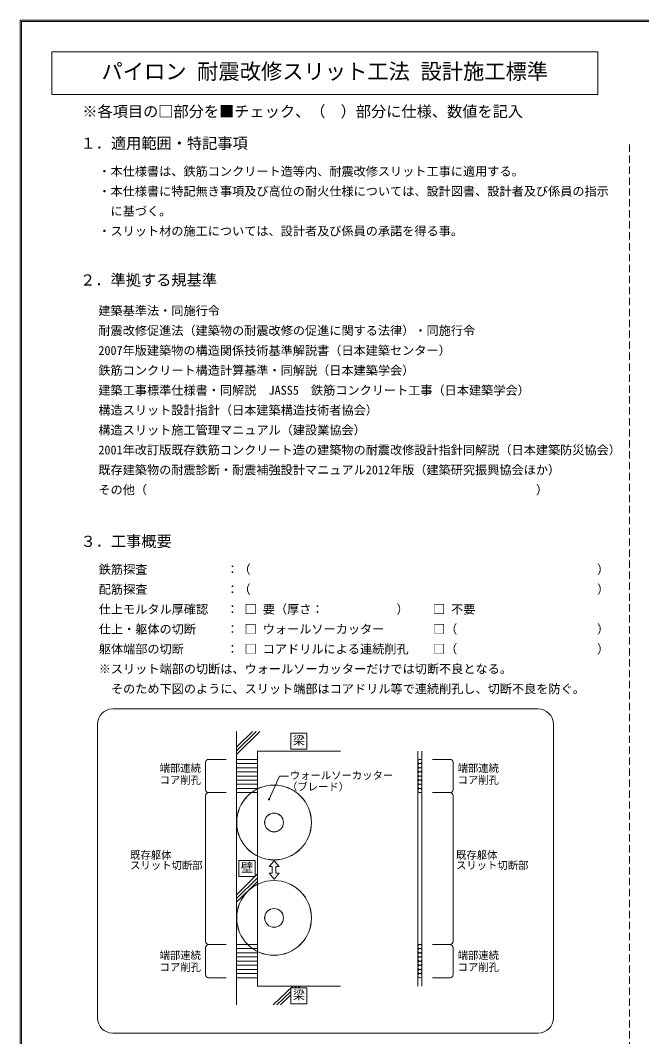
# Model space of a CAD drawing. Units: millimetres on the paper. Extents: x -202 to 198, y -129 to 148.
# Drawn here: x -201.9 to -99.7, y -18.7 to 148.4 of the extents above; entities that cross this region are included whole.
import ezdxf
from ezdxf.enums import TextEntityAlignment as Align

# ---------------------------------------------------------------- set-up
doc = ezdxf.new("R2010")
doc.units = ezdxf.units.MM
doc.header["$PDMODE"] = 32
doc.header["$PDSIZE"] = 0.2
doc.linetypes.add('DASHED1', pattern=[1.8, 1.2, -0.6])
doc.layers.add('1-0_作業なう', color=7, linetype='Continuous', lineweight=9)
doc.styles.add('ＭＳ ゴシック', font='')
doc.styles.get('ＭＳ ゴシック').set_extended_font_data('MS Gothic')

msp = doc.modelspace()

# ---------------------------------------------------------------- linework, layer by layer
at = {"layer": '1-0_作業なう'}
for p, q in [((-201.748, -128.793), (-201.748, 148.207)), ((-201.748, 148.207), (198.252, 148.207)), ((-201.748, 148.207), (198.252, 148.207)), ((-201.748, -128.793), (-201.748, 148.207)), ((-196.748, 136.207), (-196.748, 143.207)), ((-116.748, 35.182), (-186.748, 35.182)), ((-189.248, -15.631), (-189.248, 32.682)), ((-114.248, -15.631), (-114.248, 32.682)), ((-166.357, 28.887), (-163.76, 31.484)), ((-166.357, 28.275), (-163.148, 31.484)), ((-166.357, 27.662), (-162.536, 31.484)), ((-166.357, -13.487), (-166.357, 31.484)), ((-157.423, 31.188), (-157.423, 28.55)), ((-154.786, 31.188), (-157.423, 31.188)), ((-154.786, 28.55), (-154.786, 31.188)), ((-157.423, 28.55), (-154.786, 28.55)), ((-166.357, 26.886), (-162.952, 26.886)), ((-149.257, 28.254), (-162.952, 28.254)), ((-162.952, 28.254), (-162.952, -10.392)), ((-136.551, 28.254), (-136.551, -10.392)), ((-135.867, -10.392), (-135.867, 28.254)), ((-166.357, 26.202), (-162.952, 26.202)), ((-166.357, 25.518), (-162.952, 25.518)), ((-166.357, 24.834), (-162.952, 24.834)), ((-166.357, 24.15), (-162.952, 24.15)), ((-166.357, 23.466), (-162.952, 23.466)), ((-166.357, 22.782), (-162.952, 22.782)), ((-166.357, 22.098), (-162.952, 22.098)), ((-166.357, 21.414), (-162.952, 21.414)), ((-165.973, 10.25), (-165.973, 7.612)), ((-163.336, 10.25), (-165.973, 10.25)), ((-163.336, 7.612), (-163.336, 10.25)), ((-166.357, 4.635), (-163.379, 7.612)), ((-166.357, 4.023), (-162.952, 7.428)), ((-166.357, 3.41), (-162.952, 6.816)), ((-165.973, 7.612), (-163.336, 7.612)), ((-163.336, 7.656), (-162.952, 8.04)), ((-162.952, -3.552), (-166.357, -3.552)), ((-162.952, -4.236), (-166.357, -4.236)), ((-162.952, -4.92), (-166.357, -4.92)), ((-162.952, -5.604), (-166.357, -5.604)), ((-162.952, -6.288), (-166.357, -6.288)), ((-162.952, -6.972), (-166.357, -6.972)), ((-162.952, -7.656), (-166.357, -7.656)), ((-162.952, -8.34), (-166.357, -8.34)), ((-162.952, -9.024), (-166.357, -9.024)), ((-162.952, -10.392), (-149.257, -10.392)), ((-160.361, -13.487), (-157.132, -10.392)), ((-159.749, -13.487), (-157.423, -11.258)), ((-157.423, -10.688), (-157.423, -13.325)), ((-154.786, -10.688), (-157.423, -10.688)), ((-156.828, -10.688), (-156.52, -10.392)), ((-156.216, -10.688), (-155.908, -10.392)), ((-154.786, -13.325), (-154.786, -10.688)), ((-159.137, -13.487), (-157.423, -11.844)), ((-157.423, -13.325), (-154.786, -13.325)), ((-186.748, -18.131), (-116.748, -18.131))]:
    msp.add_line(p, q, dxfattribs=at)
at = {"layer": '1-0_作業なう', "linetype": 'DASHED1'}
msp.add_line((-101.748, 127.98), (-101.748, -110.929), dxfattribs=at)
at = {"layer": '1-0_作業なう', "color": 4}
for p, q in [((-170.978, 26.886), (-168.071, 26.886)), ((-131.246, 26.886), (-134.153, 26.886)), ((-171.491, 21.927), (-171.491, 26.373)), ((-130.733, 21.927), (-130.733, 26.373)), ((-161.023, 20.32), (-159.328, 24.103)), ((-159.328, 24.103), (-157.824, 24.103)), ((-171.491, -3.039), (-171.491, 20.901)), ((-170.978, 21.414), (-168.071, 21.414)), ((-170.978, 21.414), (-168.071, 21.414)), ((-131.246, 21.414), (-134.153, 21.414)), ((-131.246, 21.414), (-134.153, 21.414)), ((-130.733, -3.039), (-130.733, 20.901)), ((-171.491, -8.511), (-171.491, -4.065)), ((-170.978, -3.552), (-168.071, -3.552)), ((-170.978, -3.552), (-168.071, -3.552)), ((-131.246, -3.552), (-134.153, -3.552)), ((-131.246, -3.552), (-134.153, -3.552)), ((-130.733, -8.511), (-130.733, -4.065)), ((-170.978, -9.024), (-168.071, -9.024)), ((-131.246, -9.024), (-134.153, -9.024))]:
    msp.add_line(p, q, dxfattribs=at)
at = {"layer": '1-0_作業なう', "color": 6}
for p, q in [((-160.518, 9.252), (-161.019, 9.252)), ((-160.518, 8.184), (-160.518, 9.252)), ((-159.384, 9.252), (-159.884, 9.252)), ((-159.884, 9.252), (-159.884, 8.184)), ((-159.884, 8.184), (-159.384, 8.184))]:
    msp.add_line(p, q, dxfattribs=at)
at = {"layer": '1-0_作業なう'}
for points in [[(198.452, 148.407), (-201.948, 148.407), (-201.948, -128.993)], [(198.452, 148.407), (-201.948, 148.407), (-201.948, -128.993)], [(-196.748, 143.207), (-106.948, 143.207), (-106.948, 136.207), (-196.748, 136.207)]]:
    msp.add_lwpolyline(points, dxfattribs=at)
at = {"layer": '1-0_作業なう', "color": 6}
for points in [[(-161.019, 9.252), (-160.201, 10.227), (-159.384, 9.252)], [(-159.384, 8.184), (-160.201, 7.209), (-161.019, 8.184), (-160.518, 8.184)]]:
    msp.add_lwpolyline(points, dxfattribs=at)
at = {"layer": '1-0_作業なう'}
for centre, radius in [((-136.209, 26.544), 0.342), ((-136.209, 25.86), 0.342), ((-136.209, 25.176), 0.342), ((-136.209, 24.492), 0.342), ((-136.209, 23.808), 0.342), ((-136.209, 23.124), 0.342), ((-160.201, 16.509), 6.156), ((-160.201, 16.509), 6.15), ((-160.201, 16.509), 6.144), ((-136.209, 22.44), 0.342), ((-136.209, 21.756), 0.342), ((-160.201, 16.509), 1.551), ((-160.201, 16.509), 1.545), ((-160.201, 16.509), 1.539), ((-160.201, 0.816), 6.156), ((-160.201, 0.816), 6.15), ((-160.201, 0.816), 6.144), ((-160.201, 0.816), 1.551), ((-160.201, 0.816), 1.545), ((-160.201, 0.816), 1.539), ((-136.209, -3.894), 0.342), ((-136.209, -4.578), 0.342), ((-136.209, -5.262), 0.342), ((-136.209, -5.946), 0.342), ((-136.209, -6.63), 0.342), ((-136.209, -7.314), 0.342), ((-136.209, -7.998), 0.342), ((-136.209, -8.682), 0.342)]:
    msp.add_circle(centre, radius, dxfattribs=at)
for centre, start, end in [((-186.748, 32.682), 90, 180), ((-116.748, 32.682), 0, 90), ((-186.748, -15.631), 180, 270), ((-116.748, -15.631), 270, 0)]:
    msp.add_arc(centre, 2.5, start, end, dxfattribs=at)
at = {"layer": '1-0_作業なう', "color": 4}
for centre, start, end in [((-170.978, 26.373), 90, 180), ((-131.246, 26.373), 0, 90), ((-170.978, 21.927), 180, 270), ((-131.246, 21.927), 270, 0), ((-170.978, 20.901), 90, 180), ((-131.246, 20.901), 0, 90), ((-170.978, -3.039), 180, 270), ((-131.246, -3.039), 270, 0), ((-170.978, -4.065), 90, 180), ((-131.246, -4.065), 0, 90), ((-170.978, -8.511), 180, 270), ((-131.246, -8.511), 270, 0)]:
    msp.add_arc(centre, 0.513, start, end, dxfattribs=at)
msp.add_point((-161.023, 20.32), dxfattribs=at)

# ---------------------------------------------------------------- texts
at = {"layer": '1-0_作業なう', "style": 'ＭＳ ゴシック'}
for s, height, p in [('パイロン 耐震改修スリット工法 設計施工標準', 2.566, (-188.598, 137.957)), ('※各項目の□部分を■チェック、（\u3000）部分に仕様、数値を記入', 1.833, (-191.748, 131.957)), ('１．適用範囲・特記事項', 1.833, (-192.037, 126.73)), ('\u3000 ・本仕様書は、鉄筋コンクリート造等内、耐震改修スリット工事に適用する。', 1.466, (-192.101, 122.407)), ('\u3000 ・本仕様書に特記無き事項及び高位の耐火仕様については、設計図書、設計者及び係員の指示', 1.466, (-192.101, 119.134)), ('\u3000\u3000 に基づく。', 1.466, (-192.101, 115.862)), ('\u3000 ・スリット材の施工については、設計者及び係員の承諾を得る事。', 1.466, (-192.101, 112.589)), ('２．準拠する規基準', 1.833, (-192.101, 104.247)), ('\u3000 建築基準法・同施行令', 1.466, (-192.101, 99.498)), ('\u3000 耐震改修促進法（建築物の耐震改修の促進に関する法律）・同施行令', 1.466, (-192.101, 96.225)), ('\u3000 2007年版建築物の構造関係技術基準解説書（日本建築センター）', 1.466, (-192.101, 92.953)), ('\u3000 鉄筋コンクリート構造計算基準・同解説（日本建築学会）', 1.466, (-192.101, 89.68)), ('\u3000 建築工事標準仕様書・同解説\u3000JASS5\u3000鉄筋コンクリート工事（日本建築学会）', 1.466, (-192.101, 86.407)), ('\u3000 構造スリット設計指針（日本建築構造技術者協会）', 1.466, (-192.101, 83.134)), ('\u3000 構造スリット施工管理マニュアル（建設業協会）', 1.466, (-192.101, 79.862)), ('\u3000 2001年改訂版既存鉄筋コンクリート造の建築物の耐震改修設計指針同解説（日本建築防災協会）', 1.466, (-192.101, 76.589)), ('\u3000 既存建築物の耐震診断・耐震補強設計マニュアル2012年版（建築研究振興協会ほか）', 1.466, (-192.101, 73.316)), ('\u3000 その他（\u3000\u3000\u3000\u3000\u3000\u3000\u3000\u3000\u3000\u3000\u3000\u3000\u3000\u3000\u3000\u3000\u3000\u3000\u3000\u3000\u3000\u3000\u3000\u3000\u3000\u3000\u3000\u3000\u3000\u3000\u3000\u3000）', 1.466, (-192.101, 70.044)), ('３．工事概要', 1.833, (-192.037, 61.275)), ('\u3000 鉄筋探査\u3000\u3000\u3000\u3000\u3000\u3000 ：（\u3000\u3000\u3000\u3000\u3000\u3000\u3000\u3000\u3000\u3000\u3000\u3000\u3000\u3000\u3000\u3000\u3000\u3000\u3000\u3000\u3000\u3000\u3000\u3000\u3000\u3000\u3000\u3000 ）', 1.466, (-192.037, 56.953)), ('\u3000 配筋探査\u3000\u3000\u3000\u3000\u3000\u3000 ：（\u3000\u3000\u3000\u3000\u3000\u3000\u3000\u3000\u3000\u3000\u3000\u3000\u3000\u3000\u3000\u3000\u3000\u3000\u3000\u3000\u3000\u3000\u3000\u3000\u3000\u3000\u3000\u3000 ）', 1.466, (-192.037, 53.68)), ('\u3000 仕上モルタル厚確認\u3000 ： □ 要（厚さ：\u3000\u3000\u3000\u3000\u3000\u3000）\u3000\u3000□ 不要', 1.466, (-192.037, 50.407)), ('\u3000 仕上・躯体の切断\u3000\u3000 ： □ ウォールソーカッター\u3000\u3000\u3000\u3000□（\u3000\u3000\u3000\u3000 \u3000\u3000\u3000\u3000\u3000\u3000\u3000）', 1.466, (-192.037, 47.134)), ('\u3000 躯体端部の切断\u3000\u3000\u3000 ： □ コアドリルによる連続削孔\u3000\u3000□（\u3000\u3000\u3000\u3000\u3000\u3000\u3000\u3000\u3000\u3000\u3000 ）', 1.466, (-192.037, 43.862)), ('\u3000 ※スリット端部の切断は、ウォールソーカッターだけでは切断不良となる。', 1.466, (-192.037, 40.589)), ('\u3000\u3000 そのため下図のように、スリット端部はコアドリル等で連続削孔し、切断不良を防ぐ。', 1.466, (-192.037, 37.316)), ('梁', 1.466, (-157.104, 28.869)), ('端部連続 ', 1.246, (-179.028, 24.454)), (' 端部連続', 1.246, (-130.846, 24.454)), ('コア削孔 ', 1.246, (-179.028, 22.488)), (' ウォールソーカッター', 1.246, (-158.447, 23.253)), (' コア削孔', 1.246, (-130.846, 22.488)), ('（ブレード）', 1.246, (-158.064, 21.38)), ('既存躯体\u3000\u3000\u3000 ', 1.246, (-183.873, 10.15)), (' 既存躯体\u3000\u3000\u3000', 1.246, (-131.101, 10.15)), ('スリット切断部 ', 1.246, (-183.873, 8.463)), ('壁', 1.466, (-165.654, 7.931)), (' スリット切断部', 1.246, (-131.101, 8.463)), ('端部連続 ', 1.246, (-179.028, -6.326)), (' 端部連続', 1.246, (-130.846, -6.326)), ('コア削孔 ', 1.246, (-179.028, -8.292)), (' コア削孔', 1.246, (-130.846, -8.292)), ('梁', 1.466, (-157.104, -13.006))]:
    msp.add_text(s, height=height, dxfattribs=at).set_placement(p, align=Align.BOTTOM_LEFT)

doc.saveas('drawing.dxf')
